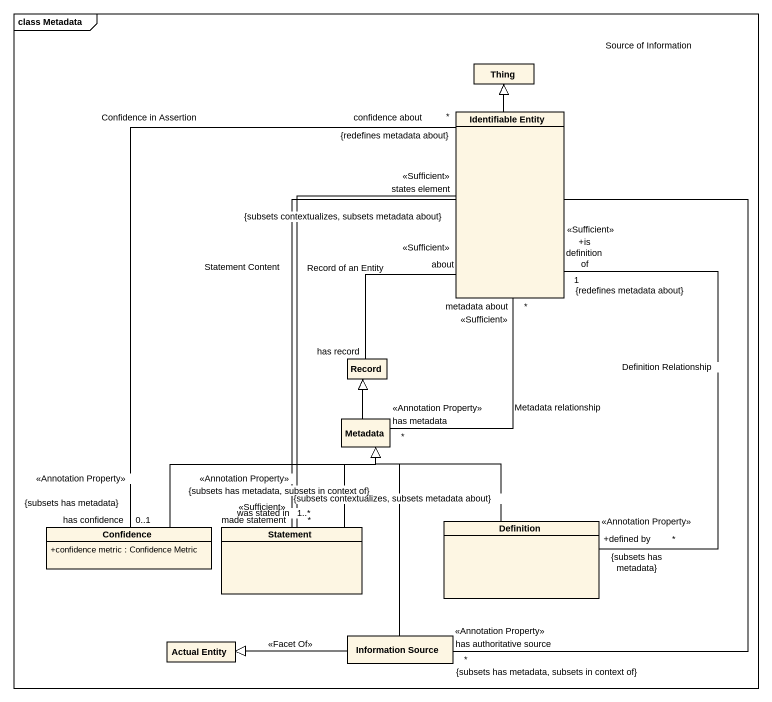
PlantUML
@startuml
mainframe class Metadata
hide circle
hide empty members
skinparam classAttributeIconSize 0
class Thing
class "Identifiable Entity" as Identifiable_Entity
class "Record" as Record_
class Metadata
class Definition
class Confidence {
  +confidence metric : Confidence Metric
}
class Statement
class "Information Source" as Information_Source
class "Actual Entity" as Actual_Entity
Identifiable_Entity -up-|> Thing
Identifiable_Entity "states element\n<<Sufficient>>\n{subsets contextualizes, subsets metadata about}" -- "was stated in\n<<Annotation Property>>\n*\n{subsets has metadata, subsets in context of}" Statement : Statement Content
Record_ "has record" -up- "about\n<<Sufficient>>" Identifiable_Entity : Record of an Entity
Metadata "has metadata\n<<Annotation Property>>\n*" -up- "metadata about\n<<Sufficient>>\n*" Identifiable_Entity : Metadata relationship
Metadata -up-|> Record_
Definition "+defined by\n<<Annotation Property>>\n*\n{subsets has metadata}" -up- "+is definition of\n<<Sufficient>>\n1\n{redefines metadata about}" Identifiable_Entity : Definition Relationship
Definition -up-|> Metadata
Confidence "has confidence\n<<Annotation Property>>\n0..1\n{subsets has metadata}" -up- "confidence about\n*\n{redefines metadata about}" Identifiable_Entity : Confidence in Assertion
Confidence -right-|> Metadata
Statement -up-|> Metadata
Information_Source -up-|> Metadata
Information_Source "has authoritative source\n<<Annotation Property>>\n*\n{subsets has metadata, subsets in context of}" -up- "made statement\n<<Sufficient>>\n1..*\n{subsets contextualizes, subsets metadata about}" Statement : Source of Information
Information_Source -left-|> Actual_Entity : <<Facet Of>>
@enduml
